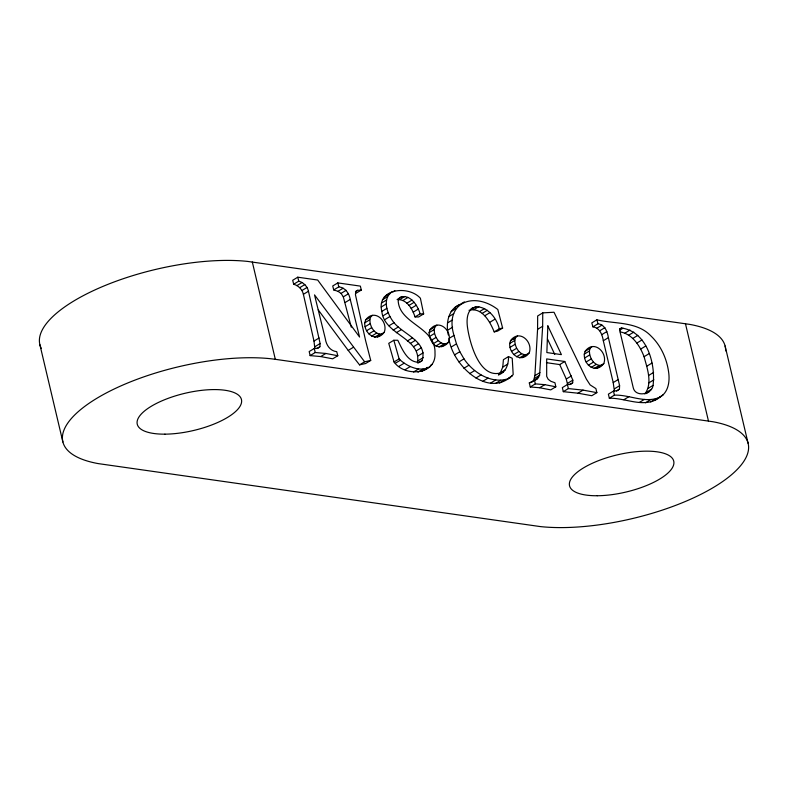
<?xml version="1.0" encoding="UTF-8"?>
<svg xmlns="http://www.w3.org/2000/svg" width="788" height="788" viewBox="0 0 788 788"><rect width="100%" height="100%" fill="white"/><g stroke="black" fill="none" stroke-linecap="round" stroke-linejoin="round"><path stroke-width="1.18" d="M529.309 382.919L531.939 382.131L533.594 380.594L534.894 375.669L537.574 329.354L537.662 315.968L542.745 312.875L554.023 312.245L586.361 379.077L590.133 384.908L595.905 388.592L596.861 392.641L591.778 395.724L577.998 393.202L563.302 391.666L562.337 387.627L567.419 384.534L570.876 384.16L572.669 382.801L572.827 380.151L564.789 361.485L546.675 358.904L546.685 376.378L548.192 379.294L550.92 381.313L554.959 382.761L555.816 386.79L550.743 389.883L539.681 387.745L530.265 386.967L529.309 382.919L537.022 379.038L539.583 375.324L542.656 326.271L542.745 312.875M614.404 391.084L613.212 382.584L603.312 340.731C602.347 334.782 599.786 327.709 592.911 326.853L591.798 322.893L596.88 319.81C615.132 324.163 637.098 321.238 651.144 336.161C660.846 345.587 666.678 358.392 668.559 371.7C669.977 380.771 668.687 392.119 659.96 397.152C645.067 409.061 626.027 397.812 609.341 398.226L608.385 394.177L613.468 391.094L617.3 390.661L619.427 389.154L619.604 385.687L608.395 337.648C607.43 331.699 604.869 324.617 597.994 323.76L592.911 326.853M417.413 362.687C421.915 337.973 384.111 335.048 381.825 311.418C376.152 288.674 408.302 284.813 420.398 298.238L423.658 313.9L418.576 316.983L415.049 316.924C412.498 309.201 407.209 299.657 397.979 299.568M423.658 313.9L420.122 313.841C417.739 305.498 409.819 293.106 399.713 297.539L398.157 300.09C398.689 324.154 435.853 326.656 434.996 353.024C436.542 375.058 404.668 377.255 394.039 361.968L388.75 343.341L393.833 340.258L397.792 340.258C402.156 349.054 407.662 363.071 419.59 362.184L422.063 360.628C428.111 341.726 403.554 334.506 394.03 322.716C387.538 314.727 381.609 299.538 391.715 292.003M567.646 385.007L566.286 379.028L559.707 364.568L546.429 362.677M314.875 348.759L313.998 341.076L303.39 294.318C302.336 289.413 298.465 285.611 293.697 284.222L292.683 280.282L297.766 277.199L317.692 280.036L359.574 337.047L350.236 299.42C349.212 293.343 345.321 287.65 338.82 286.842L333.738 289.935L332.723 285.985L337.806 282.902L360.372 286.113L361.298 290.043L356.215 293.136M361.298 290.043L357.506 290.339L355.684 291.698L355.467 294.81L365.622 340.712L370.724 360.421L364.627 361.791L314.52 294.889L325.355 338.879C326.252 345.065 330.064 350.965 336.742 351.675L337.786 355.733L332.703 358.816L320.736 356.56L310.137 355.605L309.182 351.556L314.264 348.473L318.027 348.188L319.879 346.74L320.115 343.538L308.472 291.235C307.418 286.33 303.547 282.528 298.78 281.139L297.766 277.199M508.496 356.59C508.713 363.997 506.103 372.35 498.41 374.98L500.301 372.882L502.754 367.08L503.414 359.683L508.496 356.59L512.23 358.244L513.185 374.576C488.698 399.88 452.45 365.258 448.904 338.505L453.986 335.422C444.028 302.513 473.696 290.969 497.799 309.487L502.626 328.054L497.543 331.137L494.204 331.896C490.136 321.918 482.108 306.896 468.988 310.295M644.86 393.99C652.848 383.264 647.155 368.311 644.082 356.708C639.964 345.902 632.498 334.073 620.225 331.915M653.075 385.371C655.715 363.445 646.997 331.689 621.594 328.015L619.861 328.685L620.008 331.699L633.256 387.775C635.384 397.507 652.08 394.66 653.075 385.371L647.992 388.464M448.313 334.979C445.722 323.878 447.958 309.379 459.719 304.532M364.745 322.853L365.573 320.046C374.28 307.921 388.435 321.268 384.268 332.25C376.26 343.036 364.095 333.639 364.745 322.853L369.828 319.77L370.656 316.963L372.497 315.348M436.857 325.158L435.006 326.774L434.178 329.581L434.552 333.442L436.04 337.441L430.957 340.534L429.47 336.525L429.096 332.674L429.923 329.867C438.64 317.731 452.785 331.078 448.628 342.071C444.117 348.06 434.897 348.71 431.519 341.332M509.688 343.509L510.516 340.702C519.233 328.566 533.377 341.913 529.211 352.906C521.203 363.692 509.048 354.285 509.688 343.509L514.771 340.416L515.598 337.609L517.45 335.993M584.282 354.137L585.11 351.33C593.827 339.195 607.972 352.541 603.815 363.524C595.807 374.31 583.642 364.913 584.282 354.137L589.365 351.044L590.192 348.237L592.044 346.621M424.919 369.769L427.313 367.336M377.334 336.959L384.268 332.25M441.694 346.769L448.628 342.071M522.286 357.604L524.128 355.989M596.88 368.232L603.815 363.524M502.626 328.054L499.287 328.803C493.406 304.266 461.985 295.204 467.786 329.256C470.397 345.193 480.67 381.766 503.493 371.887M654.877 400.235L663.151 394.818M293.697 284.222L298.78 281.139M296.958 285.601L302.04 282.508M299.775 287.65L304.858 284.557M301.981 290.506L307.054 287.423M303.39 294.318L308.472 291.235M333.738 289.935L338.003 291.324L343.076 288.231M338.003 291.324L341.056 293.392L346.139 290.299M351.281 327.207L343.312 296.869L348.394 293.786M355.477 291.57L357.506 290.339M345.154 302.503L350.236 299.42M384.17 297.115L389.252 294.022M392.838 291.934L394.867 290.703M313.998 341.076L319.081 337.983M382.426 299.804L387.509 296.712M381.441 303.114L386.524 300.021M315.033 346.631L320.115 343.538M381.225 306.995L386.307 303.912M397.083 299.568L402.156 296.485M316.825 348.591L319.879 346.74M365.573 320.046L370.656 316.963M399.772 299.558L404.855 296.475M381.825 311.418L386.898 308.325M310.137 355.605L315.22 352.512L325.818 353.467L337.786 355.733M402.924 300.494L408.007 297.411M365.11 326.715L370.193 323.632L369.828 319.77M383.106 315.771L388.189 312.688M406.933 303.153L412.006 300.061M320.736 356.56L325.818 353.467M366.597 330.714L371.68 327.631L370.193 323.632M384.81 319.613L389.893 316.53M409.061 305.38L414.143 302.287M368.853 333.925L373.926 330.832L376.694 333.068L379.717 334.142L382.416 333.866M411.169 308.344L416.251 305.261M318.214 309.851L348.217 350.414L353.3 347.331M371.611 336.161L376.694 333.068M388.947 325.808L394.03 322.716M413.198 312.166L418.27 309.073M374.635 337.234L379.717 334.142M393.153 330.123L398.236 327.03M415.049 316.924L420.122 313.841M396.344 332.694L401.427 329.611M348.217 350.414L359.545 364.874L364.627 361.791M464.349 301.893L454.637 307.625M370.724 360.421L365.642 363.514L359.545 364.874M451.091 311.565L456.173 308.472M407.366 340.968L412.439 337.885M448.687 316.717L453.77 313.624M429.923 329.867L435.006 326.774M410.351 343.41L415.434 340.327M429.096 332.674L434.178 329.581M447.476 322.981L452.558 319.889M471.125 308.758L473.155 307.517M470.83 309.664L475.913 306.581M429.47 336.525L434.552 333.442M473.824 309.664L478.907 306.571M413.572 346.671L418.645 343.578M394.039 361.968L399.122 358.885L393.833 340.258M447.535 330.28L452.608 327.187M479.606 311.575L484.689 308.482M395.29 363.288L400.373 360.195C408.105 366.814 420.378 372.429 430.002 366.686M416.369 350.818L421.452 347.725M482.266 313.358L487.348 310.265M433.203 343.735L438.286 340.652L441.044 342.879L444.068 343.962L446.776 343.676M399.024 366.312L404.096 363.219M418.103 355.9L423.186 352.817M484.807 315.742L489.89 312.649M435.971 345.971L441.044 342.879M438.985 347.045L444.068 343.962M418.27 360.628L423.353 357.545M405.13 369.68L410.213 366.587M417.995 363.101L422.063 360.628M489.604 322.42L494.687 319.337M451.386 346.937L456.469 343.844L453.986 335.422M413.562 372.015L418.635 368.922M418.014 372.192L423.097 369.099M430.366 365.484L432.395 364.253M421.816 371.414L426.889 368.331M454.735 354.787L459.818 351.694L456.469 343.844M494.204 331.896L499.287 328.803M458.902 361.948L463.974 358.855C473.46 373.098 492.796 385.145 509.954 378.023M463.846 368.282L468.929 365.199M510.516 340.702L515.598 337.609M537.574 329.354L542.656 326.271M510.063 347.36L515.135 344.277L514.771 340.416M469.54 373.679L474.612 370.596M511.55 351.369L516.632 348.276L515.135 344.277M513.796 354.57L518.878 351.487L521.636 353.714L524.66 354.797L527.359 354.511M475.932 378.023L481.015 374.93M516.554 356.806L521.636 353.714M502.754 367.08L507.836 363.997M519.578 357.88L524.66 354.797M525.153 355.368L529.211 352.906M483.014 381.165L488.097 378.082M500.301 372.882L505.384 369.789M490.727 383.007L495.81 379.914M495.652 383.372L500.735 380.289M499.582 383.047L504.665 379.954M508.457 378.171L512.515 375.699M596.88 328.202L601.963 325.109M599.806 330.733L604.889 327.65M601.736 334.673L606.819 331.581M534.894 375.669L539.977 372.586M534.5 378.407L539.583 375.324M559.707 364.568L564.789 361.485M534.609 379.974L538.677 377.511M534.993 380.279L537.022 379.038M619.565 329.256L621.594 328.015M619.91 330.064L622.963 328.212M585.11 351.33L590.192 348.237M603.312 340.731L608.395 337.648M530.265 386.967L535.347 383.874L544.764 384.662L555.816 386.79M624.914 333.137L629.996 330.054M584.657 357.988L589.739 354.905L589.365 351.044M539.681 387.745L544.764 384.662M628.696 335.195L633.779 332.112M586.144 361.988L591.227 358.904L589.739 354.905M588.39 365.199L593.472 362.116L596.23 364.342L599.254 365.425L601.963 365.139M632.764 338.446L637.837 335.363M566.286 379.028L571.369 375.935M591.158 367.435L596.23 364.342M567.744 383.244L572.827 380.151M594.172 368.508L599.254 365.425M636.881 343.046L641.964 339.963M569.625 384.652L572.669 382.801M563.302 391.666L568.375 388.582L583.071 390.119L596.861 392.641M640.703 349.074L645.786 345.991M577.998 393.202L583.071 390.119M644.082 356.708L649.154 353.625M613.212 382.584L618.284 379.491M646.869 366.154L651.952 363.061M614.532 388.77L619.604 385.687M616.383 391.006L619.427 389.154M609.341 398.226L614.423 395.143C629.573 394.542 645.362 403.889 659.96 397.152M648.534 375.521L653.616 372.429M648.81 382.909L653.892 379.816M623.86 399.733L628.942 396.65M646.377 392.335L651.459 389.242M646.14 393.586L649.184 391.734M639.285 402.491L644.367 399.408M645.47 402.786L650.553 399.703M650.671 401.949L655.754 398.866M386.632 295.096L389.784 293.796M512.367 339.086L514.17 338.899M725.59 350.857A130.01 46.384 -13.3 0 0 689.786 324.4L247.767 261.429A130.01 46.384 -13.3 0 0 102.637 286.527A130.01 46.384 -13.3 0 0 41.36 348.503M275.317 359.318L270.767 358.747A130.01 46.384 -13.3 0 0 96.323 398.61A130.01 46.384 -13.3 0 0 98.214 463.6L540.233 526.571A130.01 46.384 -13.3 0 0 714.686 486.708A130.01 46.384 -13.3 0 0 712.795 421.718L275.317 359.318L252.318 262M399.122 358.885L400.373 360.195M591.227 358.904L593.472 362.116M516.632 348.276L518.878 351.487M436.04 337.441L438.286 340.652M371.68 327.631L373.926 330.832M341.056 293.392L343.312 296.869M459.818 351.694L463.974 358.855M547.453 338.929L554.762 354.403M596.88 319.81L597.994 323.76M337.806 282.902L338.82 286.842M725.108 345.991L748.107 443.309M685.462 323.701L708.461 421.019M613.468 391.094L614.423 395.143M567.419 384.534L568.375 388.582M534.392 379.826L535.347 383.874M314.264 348.473L315.22 352.512M39.892 344.691L62.892 442.009M547.847 325.887L546.852 352.561L561.411 354.63L547.847 325.887M164.919 434.158A53.525 19.089 -13.3 0 0 241.601 400.442A53.525 19.089 -13.3 0 0 161.57 401.003A53.525 19.089 -13.3 0 0 164.919 434.158M597.205 495.741A53.525 19.089 -13.3 0 0 673.878 462.024A53.525 19.089 -13.3 0 0 593.856 462.586A53.525 19.089 -13.3 0 0 597.205 495.741"/></g></svg>
